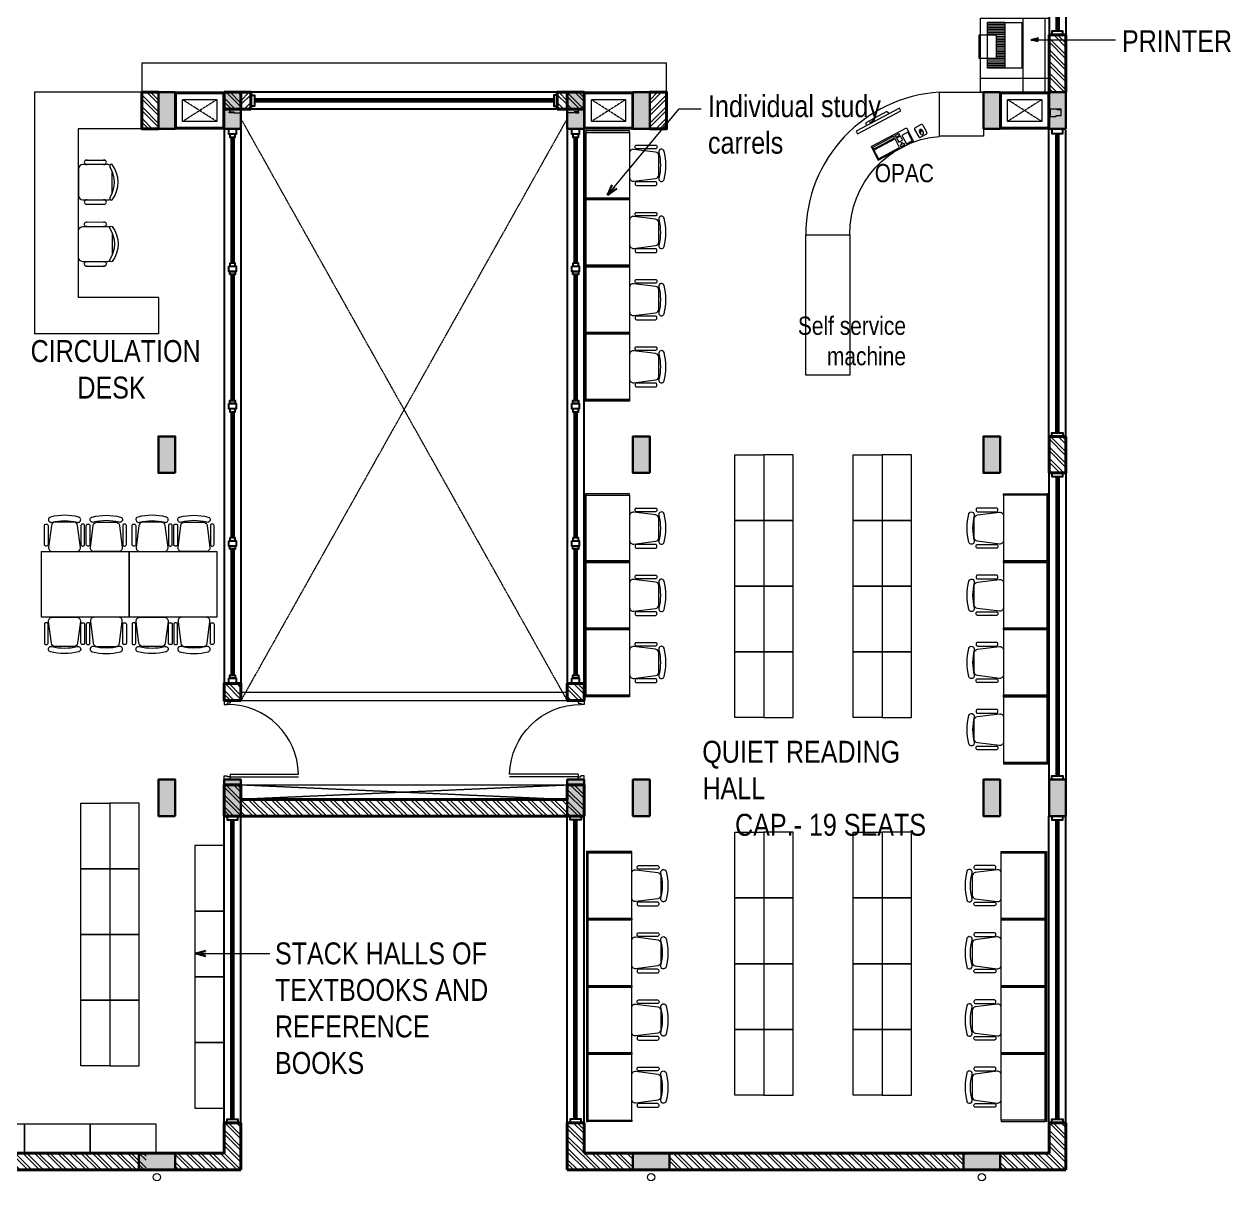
# Model space of a CAD drawing. Header units: inches. Extents: x 3461478 to 3553662, y 1119443 to 1186010.
# Drawn here: x 3528638 to 3545169, y 1159770 to 1175613 of the extents above; entities that cross this region are included whole.
import ezdxf

# ---------------------------------------------------------------- set-up
doc = ezdxf.new("R2010")
doc.units = ezdxf.units.IN
doc.header["$LTSCALE"] = 5
doc.header["$MEASUREMENT"] = 0
doc.linetypes.add('DASHED2', pattern=[0.375, 0.25, -0.125])
doc.linetypes.add('HIDDEN', pattern=[0.375, 0.25, -0.125])
doc.layers.get('0').update_dxf_attribs({"lineweight": 13})
for name, color, linetype, lineweight in [('door', 3, 'Continuous', 9), ('ele', 51, 'Continuous', 18), ('furniture', 95, 'Continuous', 18), ('hatch', 8, 'Continuous', 9), ('hidden', 8, 'HIDDEN', 13), ('Lay-out Text', 7, 'Continuous', 18), ('S-Concrete', 6, 'Continuous', 30), ('steps', 25, 'Continuous', 9), ('text', 190, 'Continuous', 20), ('wall', 1, 'Continuous', 40)]:
    doc.layers.add(name, color=color, linetype=linetype, lineweight=lineweight)
doc.layers.add('win', color=4, linetype='Continuous')
doc.styles.get("Standard").update_dxf_attribs({"font": 'swissc.ttf', "height": 350})
doc.dimstyles.get("Standard").update_dxf_attribs({"dimtxt": 100, "dimasz": 50, "dimexe": 50, "dimexo": 50, "dimgap": 1, "dimtad": 0, "dimdec": 0, "dimzin": 4, "dimdsep": 46, "dimtxsty": 'Standard', "dimblk1": 'ARCHTICK', "dimblk2": 'ARCHTICK', "dimsah": 1, "dimcen": 0, "dimdle": 50, "dimclrd": 45, "dimclre": 45, "dimclrt": 256, "dimadec": 0, "dimazin": 0, "dimtfac": 4, "dimtdec": 0, "dimtofl": 0, "dimtmove": 2, "dimatfit": 0, "dimldrblk": 'OPEN30', "dimfxl": 0, "dimtolj": 1, "dimtzin": 0, "dimlwd": 18, "dimlwe": 18, "dimarcsym": 0})
pattern_1 = [(135, (3410984.13, 1708784.74), (-79.549513, -79.549513), []), (135, (3410984.13, 1708837.77), (-79.549513, -79.549513), [])]
pattern_2 = [(135, (3715488.58, 895138.67), (-79.549513, -79.549513), []), (135, (3715488.58, 895191.71), (-79.549513, -79.549513), [])]

# ---------------------------------------------------------------- blocks, each defined once
blk = doc.blocks.new('ergerg')
at = {"layer": 'win', "color": 2, "lineweight": 60}
for p, q in [((-540364, -109208), (-542090, -109208)), ((-538483, -109208), (-540209, -109208)), ((-536601, -109208), (-538328, -109208)), ((-534720, -109208), (-536446, -109208))]:
    blk.add_line(p, q, dxfattribs=at)
at = {"layer": 'win'}
for points in [[(-534605, -109093), (-542205, -109093)], [(-534605, -109323), (-542205, -109323)]]:
    blk.add_lwpolyline(points, dxfattribs=at)
for points in [[(-542130, -109158), (-542130, -109258), (-542205, -109258), (-542205, -109158)], [(-542130, -109171), (-542090, -109171), (-542090, -109246), (-542130, -109246)], [(-540364, -109171), (-540324, -109171), (-540324, -109246), (-540364, -109246)], [(-540249, -109158), (-540249, -109258), (-540324, -109258), (-540324, -109158)], [(-540209, -109171), (-540249, -109171), (-540249, -109246), (-540209, -109246)], [(-538443, -109171), (-538483, -109171), (-538483, -109246), (-538443, -109246)], [(-538368, -109158), (-538368, -109258), (-538443, -109258), (-538443, -109158)], [(-538368, -109171), (-538328, -109171), (-538328, -109246), (-538368, -109246)], [(-536601, -109171), (-536561, -109171), (-536561, -109246), (-536601, -109246)], [(-536486, -109158), (-536486, -109258), (-536561, -109258), (-536561, -109158)], [(-536446, -109171), (-536486, -109171), (-536486, -109246), (-536446, -109246)], [(-534680, -109171), (-534720, -109171), (-534720, -109246), (-534680, -109246)], [(-534605, -109158), (-534605, -109258), (-534680, -109258), (-534680, -109158)]]:
    blk.add_lwpolyline(points, close=True, dxfattribs=at)
blk = doc.blocks.new('LIB W7')
at = {"layer": 'win', "color": 2, "lineweight": 60}
blk.add_line((-477096, -38072), (-478496, -38072), dxfattribs=at)
at = {"layer": 'win'}
for points in [[(-477046, -37957), (-478546, -37957)], [(-478546, -38147), (-478496, -38147), (-478496, -37997), (-478546, -37997)], [(-477046, -38147), (-477096, -38147), (-477096, -37997), (-477046, -37997)], [(-477046, -38187), (-478546, -38187)]]:
    blk.add_lwpolyline(points, dxfattribs=at)
blk = doc.blocks.new('Duct Plan')
at = {"layer": 'hidden'}
for p, q in [((-490003, -40799), (-490303, -40329)), ((-490303, -40799), (-490003, -40329))]:
    blk.add_line(p, q, dxfattribs=at)
blk.add_lwpolyline([(-490003, -40329), (-490003, -40799), (-490303, -40799), (-490303, -40329)], close=True, dxfattribs=at)
at = {"layer": 'win'}
for points in [[(-489903, -40229), (-489903, -40899), (-490403, -40899), (-490403, -40229)], [(-489915, -40241), (-489915, -40887), (-490391, -40887), (-490391, -40241)]]:
    blk.add_lwpolyline(points, close=True, dxfattribs=at)
blk = doc.blocks.new('w6')
at = {"layer": 'win', "color": 2, "lineweight": 60}
blk.add_line((-503968, -64799), (-499868, -64799), dxfattribs=at)
at = {"layer": 'win'}
for points in [[(-504018, -64684), (-499818, -64684)], [(-504018, -64724), (-503968, -64724), (-503968, -64874), (-504018, -64874)], [(-499818, -64724), (-499868, -64724), (-499868, -64874), (-499818, -64874)], [(-504018, -64914), (-499818, -64914)]]:
    blk.add_lwpolyline(points, dxfattribs=at)
blk = doc.blocks.new('col 400 x 230')
at = {"layer": 'hatch'}
blk.add_hatch(color=256, dxfattribs=at).paths.add_polyline_path([(230, -500), (230, 0), (0, 0), (0, -500)])
at = {"layer": 'S-Concrete'}
blk.add_lwpolyline([(230, -500), (230, 0), (0, 0), (0, -500)], close=True, dxfattribs=at)
blk = doc.blocks.new('LIBRARY COLUMNS - 26.07.10')
at = {"layer": 'S-Concrete'}
for p in [(219872, 235896), (219872, 229126), (219872, 224596)]:
    blk.add_blockref('col 400 x 230', p, dxfattribs=at)
at = {"layer": 'S-Concrete', "rotation": 270}
for p in [(225217, 235626), (229917, 235626), (234632, 235626), (225217, 234726), (234632, 234727), (225217, 230026), (234632, 230026), (225217, 229126), (229917, 229126), (234632, 229126), (225217, 224326), (229917, 224326), (234632, 224326), (225217, 223426), (234632, 223426)]:
    blk.add_blockref('col 400 x 230', p, dxfattribs=at)
blk = doc.blocks.new('CH2')
at = {"linetype": 'ByBlock'}
for points in [[(175, -97, 1), (194, -25, 0.127017), (-194, -25, 1), (-175, -97, -0.127017)], [(-255, -122), (-245, -122, -0.414214), (-225, -142), (-225, -402, -0.414214), (-245, -422), (-255, -422, -0.414214), (-275, -402), (-275, -142, -0.414214)], [(131, -97), (-131, -97, 0.378242), (-180, -141), (-218, -441, 0.451123), (-168, -497), (168, -497, 0.451123), (218, -441), (180, -141, 0.378242)], [(255, -122), (245, -122, 0.414214), (225, -142), (225, -402, 0.414214), (245, -422), (255, -422, 0.414214), (275, -402), (275, -142, 0.414214)]]:
    blk.add_lwpolyline(points, format="xyb", close=True, dxfattribs=at)
blk = doc.blocks.new('ds')
at = {"layer": 'furniture'}
blk.add_lwpolyline([(3548507, 1152237), (3549407, 1152237), (3549407, 1151037), (3548507, 1151037)], close=True, dxfattribs=at)
at = {"layer": 'furniture', "xscale": -1}
for p, rotation in [((3548010, 1151924), 90), ((3549905, 1151351), 270)]:
    blk.add_blockref('CH2', p, dxfattribs=dict(at, rotation=rotation))
at = {"layer": 'furniture'}
for p, rotation in [((3549905, 1151924), 270), ((3548010, 1151351), 90.00000000000001)]:
    blk.add_blockref('CH2', p, dxfattribs=dict(at, rotation=rotation))
blk = doc.blocks.new('A$C698437FB')
at = {"extrusion": (0, 0, -1)}
for p, q in [((57, 567), (-321, 567)), ((-274, 634), (9, 634)), ((-388, 500), (-388, 100)), ((124, 135), (123, 465)), ((-321, 33), (57, 33)), ((-274, -33), (10, -33))]:
    blk.add_line(p, q, dxfattribs=at)
for centre, major_axis, start_param, end_param in [((-321, 500), (66.3, 7.1), 1.463904, 3.0347), ((-264, 601), (34.6, 3.2), 1.193924, 4.903105), ((0, 601), (34.4, 4.9), 4.286641, 7.995822), ((57, 500), (-47.1, 47.1), -1.26637, -0.78493), ((109, 547), (-24.3, 1.2), 4.12275, 6.892893), ((-232, 300), (444, 1), -0.645744, 0.641258), ((-280, 300), (436, 0), -0.566585, 0.565235), ((-321, 100), (65.1, 14.6), 2.921864, 4.49266), ((-264, 0), (34.7, 1.2), 1.25277, 4.961951), ((0, 0), (34.6, 3.2), 4.335517, 8.044698), ((57, 100), (47.1, 47.1), 3.927459, 4.408898), ((109, 53), (-24.4, 0.6), -0.532123, 2.23802)]:
    blk.add_ellipse(centre, major_axis=major_axis, ratio=1, start_param=start_param, end_param=end_param)
blk = doc.blocks.new('WEGHWERH')
at = {"layer": 'furniture'}
for points in [[(340672, 248130), (340652, 248130), (340652, 247530), (340672, 247530)], [(340672, 248130), (341572, 248130), (341572, 247530), (340672, 247530)], [(341592, 247530), (341572, 247530), (341572, 248130), (341592, 248130)], [(340652, 247530), (341592, 247530), (341592, 247510), (340652, 247510)]]:
    blk.add_lwpolyline(points, close=True, dxfattribs=at)
blk.add_blockref('CH2', (341122, 248627), dxfattribs=at)
blk = doc.blocks.new('lib d3')
at = {"layer": 'door', "color": 5}
for p, q in [((-486823, -55923), (-486823, -55968)), ((-486755, -55923), (-486823, -55923)), ((-486755, -55923), (-486755, -55954)), ((-486823, -55968), (-486787, -55968)), ((-486787, -55954), (-486787, -55968)), ((-486755, -55954), (-486787, -55954)), ((-486755, -56760), (-486755, -56791)), ((-486823, -56778), (-486787, -56778)), ((-486823, -56823), (-486823, -56778)), ((-486755, -56823), (-486823, -56823)), ((-486787, -56791), (-486787, -56778)), ((-486755, -56791), (-486787, -56791)), ((-486755, -56823), (-486755, -56791))]:
    blk.add_line(p, q, dxfattribs=at)
at = {"layer": 'door', "color": 5, "lineweight": 18}
for p, q in [((-486755, -56760), (-485977, -56760)), ((-486755, -56791), (-485977, -56791))]:
    blk.add_line(p, q, dxfattribs=at)
at = {"layer": 'door'}
blk.add_arc((-486787, -56778), 810, 1.2733, 90, dxfattribs=at)
blk = doc.blocks.new('_ArchTick')
at = {"color": 84, "linetype": 'ByBlock', "true_color": 0x248f00, "const_width": 0.15}
blk.add_lwpolyline([(-0.5, -0.5), (0.5, 0.5)], dxfattribs=at)
blk = doc.blocks.new('_Open30')
at = {"color": 0, "linetype": 'ByBlock', "lineweight": -2}
for p, q in [((-1, 0.27), (0, 0)), ((0, 0), (-1, -0.27)), ((0, 0), (-1, 0))]:
    blk.add_line(p, q, dxfattribs=at)
blk = doc.blocks.new('impresora hijacarta.65x.6')
for p, q in [((0.038, 0.65), (0.038, 0)), ((0.231, 0.65), (0.231, 0)), ((0.389, 0.61), (0.389, 0.21)), ((0.389, 0.61), (0.539, 0.61)), ((0.389, 0.595), (0.539, 0.595)), ((0.389, 0.58), (0.539, 0.58)), ((0.389, 0.565), (0.539, 0.565)), ((0.389, 0.55), (0.539, 0.55)), ((0.389, 0.535), (0.539, 0.535)), ((0.389, 0.52), (0.539, 0.52)), ((0.389, 0.505), (0.539, 0.505)), ((0.389, 0.49), (0.464, 0.49)), ((0.389, 0.475), (0.464, 0.475)), ((0.389, 0.46), (0.464, 0.46)), ((0.389, 0.445), (0.464, 0.445)), ((0.389, 0.43), (0.464, 0.43)), ((0.389, 0.415), (0.464, 0.415)), ((0.389, 0.4), (0.464, 0.4)), ((0.389, 0.385), (0.464, 0.385)), ((0.389, 0.37), (0.464, 0.37)), ((0.389, 0.355), (0.464, 0.355)), ((0.389, 0.34), (0.464, 0.34)), ((0.389, 0.325), (0.464, 0.325)), ((0.389, 0.31), (0.464, 0.31)), ((0.389, 0.295), (0.539, 0.295)), ((0.389, 0.28), (0.539, 0.28)), ((0.389, 0.265), (0.539, 0.265)), ((0.389, 0.25), (0.539, 0.25)), ((0.389, 0.235), (0.539, 0.235)), ((0.389, 0.22), (0.539, 0.22)), ((0, 0.121), (0.6, 0.121))]:
    blk.add_line(p, q)
for points in [[(0, 0), (0.6, 0), (0.6, 0.65), (0, 0.65)], [(0.239, 0.21), (0.539, 0.21), (0.539, 0.61), (0.239, 0.61)], [(0.464, 0.295), (0.614, 0.296), (0.614, 0.504), (0.464, 0.504)]]:
    blk.add_lwpolyline(points, close=True)

msp = doc.modelspace()

# ---------------------------------------------------------------- hatches: boundary and pattern name
at = {"layer": 'hatch'}
h = msp.add_hatch(dxfattribs=at)
h.set_pattern_fill('ANSI32', color=256, scale=300, angle=90, style=0)
h.set_pattern_definition([(135, (3800486.84, 833874.31), (-79.549513, -79.549513), []), (135, (3800486.84, 833927.34), (-79.549513, -79.549513), [])])
h.paths.add_polyline_path([(3542795, 1175465), (3542795, 1175456), (3542741, 1175456), (3542678, 1175465), (3542678, 1174680), (3542908, 1174680), (3542908, 1175465)])
h = msp.add_hatch(dxfattribs=at)
h.set_pattern_fill('ANSI32', color=256, scale=300, angle=90, style=0)
h.set_pattern_definition([(135, (3789186.84, 833874.31), (-79.549513, -79.549513), []), (135, (3789186.84, 833927.34), (-79.549513, -79.549513), [])])
h.paths.add_polyline_path([(3530248, 1174680), (3530248, 1174430), (3530478, 1174430), (3530478, 1174680)])
h.paths.add_polyline_path([(3530248, 1174430), (3530248, 1174180), (3530478, 1174180), (3530478, 1174430)])
h = msp.add_hatch(dxfattribs=at)
h.set_pattern_fill('ANSI32', color=256, scale=300, angle=90, style=0)
h.set_pattern_definition(pattern_2)
h.paths.add_polyline_path([(3531378, 1174680), (3531378, 1174565), (3531608, 1174565), (3531608, 1174602), (3531608, 1174680)])
h.paths.add_polyline_path([(3531378, 1174565), (3531378, 1174450), (3531608, 1174450), (3531608, 1174535), (3531608, 1174565)])
h = msp.add_hatch(dxfattribs=at)
h.set_pattern_fill('ANSI32', color=256, scale=300, angle=90, style=0)
h.set_pattern_definition([(45, (3588505.42, 1674182.5), (79.549513, -79.549513), []), (45, (3588505.42, 1674235.53), (79.549513, -79.549513), [])])
h.paths.add_polyline_path([(3531742, 1174680), (3531742, 1174565), (3531607, 1174565), (3531607, 1174680)])
h.paths.add_polyline_path([(3531742, 1174565), (3531742, 1174450), (3531607, 1174450), (3531607, 1174565)])
h = msp.add_hatch(dxfattribs=at)
h.set_pattern_fill('ANSI32', color=256, scale=300, angle=90, style=0)
h.set_pattern_definition([(135, (3479178.3, 1674182.5), (-79.549513, -79.549513), []), (135, (3479178.3, 1674235.53), (-79.549513, -79.549513), [])])
h.paths.add_polyline_path([(3535942, 1174680), (3535942, 1174565), (3536077, 1174565), (3536077, 1174680)])
h.paths.add_polyline_path([(3535942, 1174565), (3535942, 1174450), (3536077, 1174450), (3536077, 1174565)])
h = msp.add_hatch(dxfattribs=at)
h.set_pattern_fill('ANSI32', color=256, scale=300, angle=90, style=0)
h.set_pattern_definition(pattern_2)
h.paths.add_polyline_path([(3536078, 1174565), (3536078, 1174535), (3536078, 1174450), (3536161, 1174450), (3536228, 1174450), (3536308, 1174450), (3536308, 1174565)])
h.paths.add_polyline_path([(3536078, 1174680), (3536078, 1174565), (3536308, 1174565), (3536308, 1174680)])
h = msp.add_hatch(dxfattribs=at)
h.set_pattern_fill('ANSI32', color=256, scale=300, angle=90, style=0)
h.set_pattern_definition([(45, (3278498.21, 833874.31), (79.549513, -79.549513), []), (45, (3278498.21, 833927.34), (79.549513, -79.549513), [])])
h.paths.add_polyline_path([(3537438, 1174680), (3537438, 1174430), (3537208, 1174430), (3537208, 1174680)])
h.paths.add_polyline_path([(3537438, 1174430), (3537438, 1174180), (3537208, 1174180), (3537208, 1174430)])
h = msp.add_hatch(dxfattribs=at)
h.set_pattern_fill('ANSI32', color=256, scale=300, angle=90, style=0)
h.set_pattern_definition([(135, (3341273.56, 1708784.74), (-79.549513, -79.549513), []), (135, (3341273.56, 1708837.77), (-79.549513, -79.549513), [])])
h.paths.add_polyline_path([(3542678, 1169965), (3542678, 1169765), (3542793, 1169765), (3542793, 1169965)])
h.paths.add_polyline_path([(3542678, 1169765), (3542678, 1169465), (3542793, 1169465), (3542793, 1169765)])
h.paths.add_polyline_path([(3542793, 1169765), (3542793, 1169465), (3542908, 1169465), (3542908, 1169765)])
h.paths.add_polyline_path([(3542793, 1169965), (3542793, 1169765), (3542908, 1169765), (3542908, 1169965)])
h = msp.add_hatch(dxfattribs=at)
h.set_pattern_fill('ANSI32', color=256, scale=300, angle=90, style=0)
h.set_pattern_definition(pattern_2)
h.paths.add_polyline_path([(3531378, 1165195), (3531378, 1164965), (3536308, 1164965), (3536308, 1165195), (3536078, 1165195), (3536078, 1164995), (3531608, 1164995), (3531608, 1165195)])
h.paths.add_polyline_path([(3531378, 1164965), (3531378, 1164765), (3531593, 1164765), (3536093, 1164765), (3536308, 1164765), (3536308, 1164965)])
h.paths.add_polyline_path([(3531524, 1166580), (3531458, 1166580), (3531378, 1166580), (3531378, 1166350), (3531608, 1166350), (3531608, 1166580)])
h.paths.add_polyline_path([(3536078, 1166580), (3536078, 1166350), (3536308, 1166350), (3536308, 1166580)])
h = msp.add_hatch(dxfattribs=at)
h.set_pattern_fill('ANSI32', color=256, scale=300, angle=90, style=0)
h.set_pattern_definition(pattern_1)
h.paths.add_polyline_path([(3524778, 1160565), (3524778, 1160150), (3524893, 1160150), (3524893, 1160565)])
h.paths.add_polyline_path([(3524893, 1160565), (3524893, 1160150), (3525008, 1160150), (3525008, 1160565)])
h.paths.add_polyline_path([(3531378, 1160565), (3531378, 1160150), (3531493, 1160150), (3531493, 1160565)])
h.paths.add_polyline_path([(3531493, 1160565), (3531493, 1160150), (3531608, 1160150), (3531608, 1160565)])
h.paths.add_polyline_path([(3530708, 1160150), (3530708, 1160035), (3531608, 1160035), (3531608, 1160150)])
h.paths.add_polyline_path([(3530708, 1160035), (3530708, 1159920), (3531608, 1159920), (3531608, 1160035)])
h.paths.add_polyline_path([(3524778, 1160150), (3524778, 1160035), (3525678, 1160035), (3525678, 1160150)])
h.paths.add_polyline_path([(3524778, 1160035), (3524778, 1159920), (3525678, 1159920), (3525678, 1160035)])
h.paths.add_polyline_path([(3526078, 1160150), (3526078, 1160035), (3530308, 1160035), (3530308, 1160150)])
h.paths.add_polyline_path([(3526078, 1160035), (3526078, 1159920), (3530308, 1159920), (3530308, 1160035)])
h = msp.add_hatch(dxfattribs=at)
h.set_pattern_fill('ANSI32', color=256, scale=300, angle=90, style=0)
h.set_pattern_definition(pattern_1)
h.paths.add_polyline_path([(3536078, 1160565), (3536078, 1160150), (3536193, 1160150), (3536193, 1160565)])
h.paths.add_polyline_path([(3536193, 1160565), (3536193, 1160150), (3536308, 1160150), (3536308, 1160565)])
h.paths.add_polyline_path([(3542678, 1160565), (3542678, 1160150), (3542793, 1160150), (3542793, 1160565)])
h.paths.add_polyline_path([(3542793, 1160565), (3542793, 1160150), (3542908, 1160150), (3542908, 1160565)])
h.paths.add_polyline_path([(3536078, 1160150), (3536078, 1160035), (3536978, 1160035), (3536978, 1160150)])
h.paths.add_polyline_path([(3536078, 1160035), (3536078, 1159920), (3536978, 1159920), (3536978, 1160035)])
h.paths.add_polyline_path([(3542008, 1160150), (3542008, 1159920), (3542908, 1159920), (3542908, 1160150), (3542840, 1160150), (3542840, 1160147), (3542788, 1160147), (3542788, 1160150), (3542692, 1160150)])
h.paths.add_polyline_path([(3541508, 1160035), (3541508, 1160150), (3537478, 1160150), (3537478, 1160035)])
h.paths.add_polyline_path([(3541508, 1159920), (3541508, 1160035), (3537478, 1160035), (3537478, 1159920)])

# ---------------------------------------------------------------- linework, layer by layer
for p, q in [((3542795, 1175469), (3542741, 1175469)), ((3542741, 1175469), (3542741, 1175456)), ((3542741, 1175456), (3542795, 1175456)), ((3542795, 1175456), (3542795, 1175469)), ((3542692, 1174450), (3542692, 1174450))]:
    msp.add_line(p, q)
for points in [[(3531448, 1174410), (3531512, 1174410), (3531512, 1174400), (3531608, 1174400), (3531608, 1174450), (3531458, 1174450), (3531458, 1174410)], [(3531500, 1174410), (3531500, 1174397), (3531448, 1174397), (3531448, 1174410)], [(3531524, 1174450), (3531524, 1174450)], [(3531608, 1174400), (3531608, 1174400)], [(3536173, 1174410), (3536173, 1174400), (3536078, 1174400), (3536078, 1174450), (3536228, 1174450), (3536228, 1174410)], [(3536078, 1174400), (3536078, 1174400)], [(3536161, 1174450), (3536161, 1174450)], [(3536185, 1174410), (3536185, 1174397), (3536238, 1174397), (3536238, 1174410), (3536173, 1174410)], [(3542788, 1174440), (3542788, 1174452), (3542840, 1174452), (3542840, 1174440)]]:
    msp.add_lwpolyline(points)
msp.add_lwpolyline([(3542692, 1174450), (3542692, 1174350), (3542776, 1174350), (3542776, 1174360), (3542842, 1174360), (3542842, 1174440), (3542788, 1174440), (3542788, 1174450)], close=True)
at = {"layer": 'ele'}
for p, q in [((3531608, 1166465), (3536078, 1166465)), ((3531608, 1166350), (3536078, 1166350)), ((3531478, 1165195), (3536208, 1165195))]:
    msp.add_line(p, q, dxfattribs=at)
at = {"layer": 'furniture'}
for p, q in [((3530248, 1174680), (3528778, 1174680)), ((3528778, 1174680), (3528778, 1171370)), ((3540628, 1174461), (3540036, 1174147)), ((3540056, 1174110), (3540648, 1174424)), ((3540455, 1174415), (3540170, 1174263)), ((3540455, 1174415), (3540491, 1174389)), ((3540648, 1174424), (3540628, 1174461)), ((3540170, 1174263), (3540172, 1174219)), ((3540239, 1173935), (3540724, 1174192)), ((3540724, 1174192), (3540822, 1174007)), ((3540928, 1174237), (3540844, 1174192)), ((3540949, 1174231), (3541004, 1174127)), ((3530248, 1174180), (3529378, 1174180)), ((3529378, 1174180), (3529378, 1171870)), ((3540036, 1174147), (3540056, 1174110)), ((3540260, 1173924), (3540549, 1174078)), ((3540273, 1173900), (3540562, 1174054)), ((3540569, 1174040), (3540280, 1173886)), ((3540562, 1174054), (3540549, 1174078)), ((3540568, 1174088), (3540622, 1174117)), ((3540581, 1174064), (3540568, 1174088)), ((3540631, 1173924), (3540569, 1174040)), ((3540581, 1174064), (3540635, 1174092)), ((3540642, 1174079), (3540588, 1174050)), ((3540588, 1174050), (3540618, 1173995)), ((3540618, 1173995), (3540672, 1174024)), ((3540635, 1174092), (3540622, 1174117)), ((3540672, 1174024), (3540642, 1174079)), ((3540743, 1174132), (3540661, 1174089)), ((3540661, 1174089), (3540723, 1173973)), ((3540723, 1173973), (3540804, 1174016)), ((3540804, 1174016), (3540743, 1174132)), ((3540770, 1174080), (3540743, 1174132)), ((3540837, 1174171), (3540892, 1174068)), ((3540918, 1174146), (3540902, 1174138)), ((3540918, 1174156), (3540910, 1174170)), ((3540998, 1174106), (3540914, 1174061)), ((3540942, 1174159), (3540926, 1174151)), ((3540239, 1173935), (3540337, 1173750)), ((3540260, 1173924), (3540273, 1173900)), ((3540280, 1173886), (3540342, 1173770)), ((3540337, 1173750), (3540822, 1174007)), ((3540342, 1173770), (3540631, 1173924)), ((3540657, 1173964), (3540639, 1173955)), ((3540639, 1173955), (3540650, 1173934)), ((3540665, 1173993), (3540647, 1173983)), ((3540647, 1173983), (3540657, 1173964)), ((3540650, 1173934), (3540704, 1173963)), ((3540665, 1173993), (3540675, 1173974)), ((3540675, 1173974), (3540693, 1173983)), ((3540704, 1173963), (3540693, 1173983)), ((3530478, 1171870), (3529378, 1171870)), ((3530478, 1171870), (3530478, 1171370)), ((3530478, 1171370), (3528778, 1171370))]:
    msp.add_line(p, q, dxfattribs=at)
for points in [[(3530248, 1174680), (3537438, 1174680), (3537438, 1175080), (3530248, 1175080)], [(3541178, 1174080), (3541178, 1174680), (3541778, 1174680), (3541778, 1174080)], [(3539348, 1170805), (3539348, 1172729), (3539948, 1172729), (3539948, 1170805)], [(3538372, 1168814), (3538372, 1169714), (3538772, 1169714), (3538772, 1168814)], [(3539172, 1168814), (3539172, 1169714), (3538772, 1169714), (3538772, 1168814)], [(3539993, 1168814), (3539993, 1169714), (3540393, 1169714), (3540393, 1168814)], [(3540793, 1168814), (3540793, 1169714), (3540393, 1169714), (3540393, 1168814)], [(3538372, 1167914), (3538372, 1168814), (3538772, 1168814), (3538772, 1167914)], [(3539172, 1167914), (3539172, 1168814), (3538772, 1168814), (3538772, 1167914)], [(3539993, 1167914), (3539993, 1168814), (3540393, 1168814), (3540393, 1167914)], [(3540793, 1167914), (3540793, 1168814), (3540393, 1168814), (3540393, 1167914)], [(3538372, 1167014), (3538372, 1167914), (3538772, 1167914), (3538772, 1167014)], [(3539172, 1167014), (3539172, 1167914), (3538772, 1167914), (3538772, 1167014)], [(3539993, 1167014), (3539993, 1167914), (3540393, 1167914), (3540393, 1167014)], [(3540793, 1167014), (3540793, 1167914), (3540393, 1167914), (3540393, 1167014)], [(3538372, 1166114), (3538372, 1167014), (3538772, 1167014), (3538772, 1166114)], [(3539172, 1166114), (3539172, 1167014), (3538772, 1167014), (3538772, 1166114)], [(3539993, 1166114), (3539993, 1167014), (3540393, 1167014), (3540393, 1166114)], [(3540793, 1166114), (3540793, 1167014), (3540393, 1167014), (3540393, 1166114)], [(3529414, 1164044), (3529414, 1164944), (3529814, 1164944), (3529814, 1164044)], [(3530214, 1164044), (3530214, 1164944), (3529814, 1164944), (3529814, 1164044)], [(3538372, 1163644), (3538372, 1164544), (3538772, 1164544), (3538772, 1163644)], [(3539172, 1163644), (3539172, 1164544), (3538772, 1164544), (3538772, 1163644)], [(3539993, 1163644), (3539993, 1164544), (3540393, 1164544), (3540393, 1163644)], [(3540793, 1163644), (3540793, 1164544), (3540393, 1164544), (3540393, 1163644)], [(3531378, 1163465), (3531378, 1164365), (3530978, 1164365), (3530978, 1163465)], [(3529414, 1163144), (3529414, 1164044), (3529814, 1164044), (3529814, 1163144)], [(3530214, 1163144), (3530214, 1164044), (3529814, 1164044), (3529814, 1163144)], [(3538372, 1162744), (3538372, 1163644), (3538772, 1163644), (3538772, 1162744)], [(3539172, 1162744), (3539172, 1163644), (3538772, 1163644), (3538772, 1162744)], [(3539993, 1162744), (3539993, 1163644), (3540393, 1163644), (3540393, 1162744)], [(3540793, 1162744), (3540793, 1163644), (3540393, 1163644), (3540393, 1162744)], [(3531378, 1162565), (3531378, 1163465), (3530978, 1163465), (3530978, 1162565)], [(3529414, 1162244), (3529414, 1163144), (3529814, 1163144), (3529814, 1162244)], [(3530214, 1162244), (3530214, 1163144), (3529814, 1163144), (3529814, 1162244)], [(3538372, 1161844), (3538372, 1162744), (3538772, 1162744), (3538772, 1161844)], [(3539172, 1161844), (3539172, 1162744), (3538772, 1162744), (3538772, 1161844)], [(3539993, 1161844), (3539993, 1162744), (3540393, 1162744), (3540393, 1161844)], [(3540793, 1161844), (3540793, 1162744), (3540393, 1162744), (3540393, 1161844)], [(3531378, 1161665), (3531378, 1162565), (3530978, 1162565), (3530978, 1161665)], [(3529414, 1161344), (3529414, 1162244), (3529814, 1162244), (3529814, 1161344)], [(3530214, 1161344), (3530214, 1162244), (3529814, 1162244), (3529814, 1161344)], [(3538372, 1160944), (3538372, 1161844), (3538772, 1161844), (3538772, 1160944)], [(3539172, 1160944), (3539172, 1161844), (3538772, 1161844), (3538772, 1160944)], [(3539993, 1160944), (3539993, 1161844), (3540393, 1161844), (3540393, 1160944)], [(3540793, 1160944), (3540793, 1161844), (3540393, 1161844), (3540393, 1160944)], [(3531378, 1160765), (3531378, 1161665), (3530978, 1161665), (3530978, 1160765)], [(3528643, 1160150), (3527743, 1160150), (3527743, 1160550), (3528643, 1160550)], [(3529543, 1160150), (3528643, 1160150), (3528643, 1160550), (3529543, 1160550)], [(3530443, 1160150), (3529543, 1160150), (3529543, 1160550), (3530443, 1160550)]]:
    msp.add_lwpolyline(points, close=True, dxfattribs=at)
msp.add_lwpolyline([(3539346, 1172729), (3539948, 1172729, -0.393699), (3541178, 1174076), (3541178, 1174680, 0.398609)], format="xyb", close=True, dxfattribs=at)
for centre, start, end in [((3540851, 1174179), 117.9805, 207.9805), ((3540935, 1174223), 27.9805, 117.9805), ((3540906, 1174075), 207.9805, 297.9805), ((3540990, 1174120), 297.9805, 27.9805)]:
    msp.add_arc(centre, 15.8, start, end, dxfattribs=at)
at = {"layer": 'furniture', "extrusion": (0, 0, -1)}
for centre, major_axis, ratio, start_param, end_param in [((3540929, 1174135), (18.7, -35.2), 0.613284, 1.570796326854646, 7.853981634034232), ((3540922, 1174147), (4.55, -8.57), 0.483871, 1.570796326880399, 7.853981634059986)]:
    msp.add_ellipse(centre, major_axis=major_axis, ratio=ratio, start_param=start_param, end_param=end_param, dxfattribs=at)
at = {"layer": 'hidden', "linetype": 'DASHED2'}
for p, q in [((3536078, 1174320), (3531608, 1166350)), ((3536078, 1166350), (3531608, 1174320)), ((3531608, 1165195), (3536078, 1164995)), ((3536078, 1165189), (3531608, 1164995))]:
    msp.add_line(p, q, dxfattribs=at)
at = {"layer": 'steps'}
for centre in [(3530456, 1159820), (3537226, 1159820), (3541756, 1159820)]:
    msp.add_circle(centre, 50, dxfattribs=at)
at = {"layer": 'wall'}
for p, q in [((3542678, 1174680), (3542678, 1175465)), ((3542908, 1175465), (3542678, 1175465)), ((3542908, 1174680), (3542908, 1175465)), ((3531742, 1174680), (3531378, 1174680)), ((3531608, 1174680), (3531608, 1174450)), ((3531742, 1174680), (3531742, 1174450)), ((3535942, 1174680), (3536077, 1174680)), ((3535942, 1174680), (3535942, 1174450)), ((3531742, 1174450), (3531378, 1174450)), ((3535942, 1174450), (3536077, 1174450)), ((3542678, 1169965), (3542678, 1169465)), ((3542908, 1169965), (3542678, 1169965)), ((3542908, 1169965), (3542908, 1169465)), ((3542678, 1169465), (3542908, 1169465)), ((3531378, 1165195), (3531378, 1164765)), ((3531608, 1165195), (3531378, 1165195)), ((3531608, 1165195), (3531608, 1164995)), ((3536078, 1165195), (3536078, 1164995)), ((3536078, 1165195), (3536308, 1165195)), ((3536308, 1164765), (3536308, 1165195)), ((3536078, 1164995), (3531608, 1164995)), ((3536308, 1164765), (3531378, 1164765)), ((3531378, 1160565), (3531378, 1160150)), ((3531608, 1160565), (3531378, 1160565)), ((3531608, 1159920), (3531608, 1160565)), ((3536078, 1159920), (3536078, 1160565)), ((3536078, 1160565), (3536308, 1160565)), ((3536308, 1160565), (3536308, 1160150)), ((3542678, 1160565), (3542678, 1160150)), ((3542908, 1160565), (3542678, 1160565)), ((3542908, 1159920), (3542908, 1160565)), ((3531378, 1160150), (3525008, 1160150)), ((3542678, 1160150), (3536308, 1160150)), ((3531608, 1159920), (3524778, 1159920)), ((3542908, 1159920), (3536078, 1159920))]:
    msp.add_line(p, q, dxfattribs=at)
for points in [[(3530478, 1174680), (3530248, 1174680), (3530248, 1174180), (3530478, 1174180)], [(3531378, 1174450), (3531378, 1174680)], [(3537208, 1174680), (3537438, 1174680), (3537438, 1174180), (3537208, 1174180)]]:
    msp.add_lwpolyline(points, dxfattribs=at)
for points in [[(3536078, 1174450), (3536308, 1174450), (3536308, 1174680), (3536078, 1174680)], [(3531608, 1166350), (3531378, 1166350), (3531378, 1166580), (3531608, 1166580)], [(3536308, 1166350), (3536078, 1166350), (3536078, 1166580), (3536308, 1166580)]]:
    msp.add_lwpolyline(points, close=True, dxfattribs=at)

# ---------------------------------------------------------------- block references
at = {"layer": 'door', "rotation": 90}
for p in [(3490479, 1664582), (3496079, 1664582), (3501779, 1664582)]:
    msp.add_blockref('Duct Plan', p, dxfattribs=at)
at = {"layer": 'furniture', "xscale": -1562.5, "yscale": 1562.5, "zscale": 1562.5}
msp.add_blockref('impresora hijacarta.65x.6', (3542678, 1174680), dxfattribs=at)
at = {"layer": 'furniture'}
for name, p, rotation in [('WEGHWERH', (3288802, 1514802), 270), ('WEGHWERH', (3288802, 1513882), 270), ('WEGHWERH', (3288802, 1512962), 270), ('WEGHWERH', (3288802, 1512042), 270), ('WEGHWERH', (3288802, 1509832), 270), ('ds', (4681115, -2381018), 90), ('ds', (4682315, -2381018), 90), ('WEGHWERH', (3288802, 1508912), 270), ('WEGHWERH', (3288802, 1507992), 270), ('WEGHWERH', (3790154, 822691), 90), ('WEGHWERH', (3790154, 821771), 90), ('WEGHWERH', (3790154, 820851), 90), ('WEGHWERH', (3790154, 819931), 90)]:
    msp.add_blockref(name, p, dxfattribs=dict(at, rotation=rotation))
at = {"layer": 'furniture', "yscale": 0.9060664533540994, "zscale": 0.9060664533540994}
for p, xscale, rotation in [((3529733, 1173176), 0.9060664533540994, 359.9731990053598), ((3529733, 1172873), -0.9060664533540994, 180.0268009946402)]:
    msp.add_blockref('A$C698437FB', p, dxfattribs=dict(at, xscale=xscale, rotation=rotation))
at = {"layer": 'furniture', "xscale": -1}
for p, rotation in [((3790183, 1509832), 90), ((3790183, 1508912), 90), ((3790183, 1507992), 90), ((3790183, 1507072), 90), ((3288831, 822691), 270), ((3288831, 821771), 270), ((3288831, 820851), 270), ((3288831, 819931), 270)]:
    msp.add_blockref('WEGHWERH', p, dxfattribs=dict(at, rotation=rotation))
at = {"layer": 'S-Concrete', "rotation": 90}
msp.add_blockref('LIBRARY COLUMNS - 26.07.10', (3766104, 940048), dxfattribs=at)
msp.add_blockref('LIBRARY COLUMNS - 26.07.10', (3766104, 940048), dxfattribs=at)
at = {"layer": 'win', "rotation": 90}
for name, p in [('LIB W7', (3504721, 1654011)), ('ergerg', (3422284, 1708785)), ('ergerg', (3426984, 1708785)), ('w6', (3477993, 1673982)), ('w6', (3466693, 1664582)), ('w6', (3477993, 1664582))]:
    msp.add_blockref(name, p, dxfattribs=at)
at = {"layer": 'win', "xscale": -1}
msp.add_blockref('w6', (3031924, 1239364), dxfattribs=at)
for p, rotation in [((3477993, 665447), 90), ((3600992, 1664582), 270)]:
    msp.add_blockref('w6', p, dxfattribs=dict(at, rotation=rotation))
at = {"layer": 'win'}
for p, xscale, yscale, zscale in [((4118269, 1233768), 1.205555555570195, 1.205555555570195, 1.205555555570195), ((2949416, 1233768), -1.205555555570195, 1.205555555554406, 1.20555555555623)]:
    msp.add_blockref('lib d3', p, dxfattribs=dict(at, xscale=xscale, yscale=yscale, zscale=zscale))

# ---------------------------------------------------------------- texts
at = {"layer": 'Lay-out Text', "char_height": 250, "attachment_point": 9}
for s, insert in [('\\A1;OPAC', (3541102, 1173444)), ('\\A1;Self service \\Pmachine', (3540718, 1170937, 0))]:
    msp.add_mtext(s, dxfattribs=dict(at, insert=insert))
at = {"layer": 'text', "char_height": 300, "attachment_point": 1}
for s, insert, width in [('\\pi1144.8;PRINTER   ', (3542532, 1175530), 3633.43), ('Individual study carrels', (3538006, 1174639), 3108.69), ('\\pi172.72;CIRCULATION \\P\\pi813.44;DESK', (3528554, 1171285), 2455.77), ('\\pi-2.2566;QUIET READING HALL \\P\\pi446.96;CAP.- 19 SEATS', (3537930, 1165797), 3373.41), ('STACK HALLS OF TEXTBOOKS AND REFERENCE BOOKS', (3532074, 1163035), 3108.69)]:
    msp.add_mtext(s, dxfattribs=dict(at, insert=insert, width=width))

# ---------------------------------------------------------------- leaders
at = {"layer": 'furniture'}
msp.add_leader([(3542434, 1175400), (3543590, 1175400)], dimstyle='Standard', override={"dimasz": 100}, dxfattribs=at)
at = {"layer": 'text'}
for points in [[(3536629, 1173271), (3537610, 1174455), (3537914, 1174455)], [(3530978, 1162884), (3532002, 1162884)]]:
    msp.add_leader(points, dimstyle='Standard', override={"dimasz": 150, "dimclrd": 256}, dxfattribs=at)

doc.saveas('drawing.dxf')
